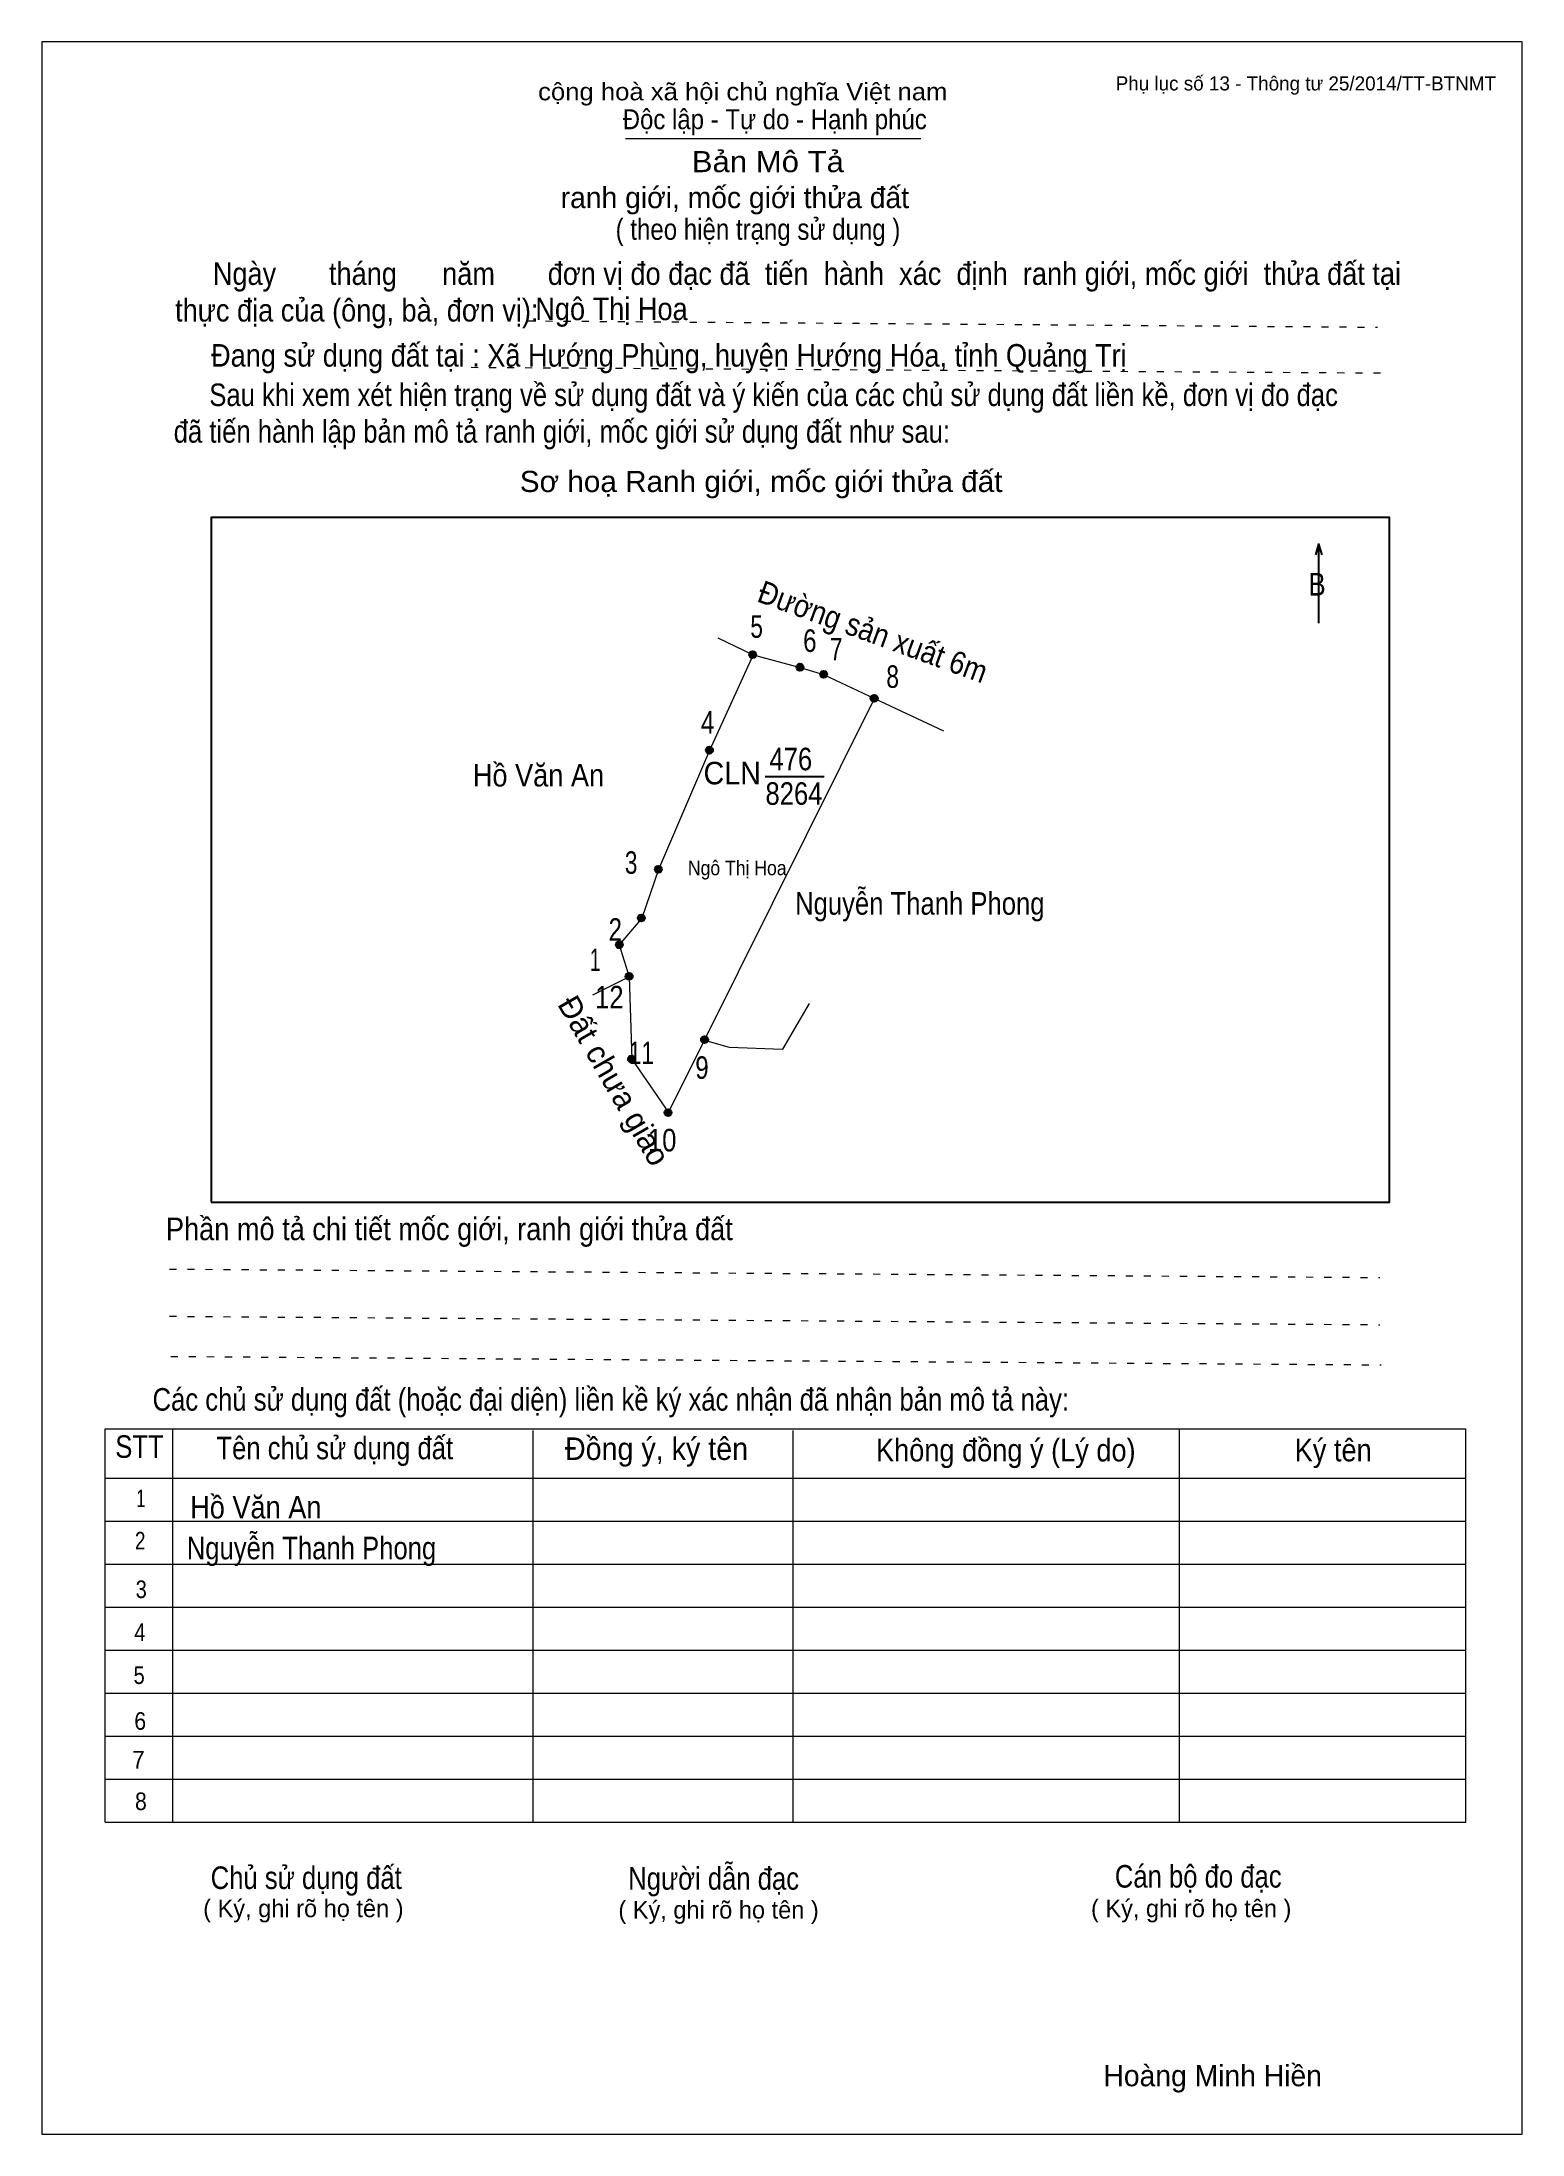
# Model space of a CAD drawing. Header units: centimetres. Extents: x 0 to 21, y 0 to 29.7.
import ezdxf
from ezdxf.enums import TextEntityAlignment as Align

# ---------------------------------------------------------------- set-up
doc = ezdxf.new("R2010")
doc.units = ezdxf.units.CM
doc.header["$LTSCALE"] = 0.13
doc.linetypes.add('DOTTED', pattern=[1.5, 0.3, -1.2])
for name, color, linetype, lineweight in [('1', 7, 'Continuous', 13), ('32', 7, 'Continuous', 25), ('33', 7, 'Continuous', 25), ('61', 7, 'Continuous', 13), ('62', 7, 'Continuous', 13)]:
    doc.layers.add(name, color=color, linetype=linetype, lineweight=lineweight)
for name, color, linetype in [('34', 7, 'Continuous'), ('45', 7, 'Continuous'), ('63', 7, 'Continuous')]:
    doc.layers.add(name, color=color, linetype=linetype)

msp = doc.modelspace()

# ---------------------------------------------------------------- hatches: boundary and pattern name
at = {"layer": '32'}
for points in [[(10.1336, 21.0002, 1), (10.0336, 21.0002, 1)], [(10.8049, 20.8234, 1), (10.7049, 20.8234, 1)], [(11.1409, 20.7225, 1), (11.0409, 20.7225, 1)], [(11.8574, 20.3814, 1), (11.7574, 20.3814, 1)], [(9.5206, 19.6455, 1), (9.4206, 19.6455, 1)], [(8.7954, 17.9534, 1), (8.6954, 17.9534, 1)], [(8.5537, 17.2628, 1), (8.4537, 17.2628, 1)], [(8.2429, 16.8829, 1), (8.1429, 16.8829, 1)], [(8.3811, 16.434, 1), (8.2811, 16.434, 1)], [(9.4516, 15.5361, 1), (9.3516, 15.5361, 1)], [(8.4156, 15.2599, 1), (8.3156, 15.2599, 1)], [(8.9336, 14.5002, 1), (8.8336, 14.5002, 1)]]:
    msp.add_hatch(color=256, dxfattribs=at).paths.add_polyline_path(points)

# ---------------------------------------------------------------- linework, layer by layer
at = {"layer": '1'}
msp.add_lwpolyline([(21, 0), (21, 29.7), (0, 29.7), (0, 0)], close=True, dxfattribs=at)
at = {"layer": '32'}
for centre in [(10.0836, 21.0002), (10.7549, 20.8234), (11.0909, 20.7225), (11.8074, 20.3814), (9.4706, 19.6455), (8.7454, 17.9534), (8.5037, 17.2628), (8.1929, 16.8829), (8.3311, 16.434), (9.4016, 15.5361), (8.3656, 15.2599), (8.8836, 14.5002)]:
    msp.add_circle(centre, 0.05, dxfattribs=at)
at = {"layer": '33'}
msp.add_line((10.26, 19.27), (11.1, 19.27), dxfattribs=at)
at = {"layer": '61'}
for p, q in [((9.59, 21.24), (10.09, 21)), ((9.4, 15.53), (11.81, 20.38)), ((8.33, 16.43), (7.81, 16.17))]:
    msp.add_line(p, q, dxfattribs=at)
for points in [[(10.09, 21), (9.47, 19.64), (8.75, 17.95), (8.51, 17.26), (8.19, 16.88), (8.33, 16.43)], [(10.09, 21), (10.76, 20.82), (11.09, 20.72), (11.81, 20.38), (12.79, 19.92)], [(8.33, 16.43), (8.37, 15.26), (8.89, 14.5), (9.4, 15.53)], [(9.4, 15.53), (9.75, 15.43), (10.51, 15.4), (10.89, 16.05)]]:
    msp.add_lwpolyline(points, dxfattribs=at)
at = {"layer": '62'}
for p, q in [((8.28, 28.33), (12.47, 28.33)), ((0.9, 10.01), (20.2, 10.01)), ((0.9, 4.43), (0.9, 10.01)), ((1.86, 4.43), (1.86, 10.01)), ((6.97, 4.43), (6.97, 9.99)), ((10.66, 4.43), (10.66, 9.99)), ((16.14, 4.43), (16.14, 10.01)), ((20.2, 4.43), (20.2, 10.01)), ((0.9, 9.31), (20.2, 9.31)), ((0.9, 8.7), (20.2, 8.7)), ((0.9, 8.09), (20.2, 8.09)), ((0.9, 7.48), (20.2, 7.48)), ((0.9, 6.87), (20.2, 6.87)), ((0.9, 6.26), (20.2, 6.26)), ((0.9, 5.65), (20.2, 5.65)), ((0.9, 5.04), (20.2, 5.04)), ((0.9, 4.43), (20.2, 4.43))]:
    msp.add_line(p, q, dxfattribs=at)
at = {"layer": '62', "linetype": 'DOTTED'}
for p, q in [((6.89, 25.74), (18.95, 25.65)), ((6.09, 25.08), (19.04, 25)), ((1.81, 12.28), (18.98, 12.16)), ((1.81, 11.61), (18.98, 11.49)), ((1.83, 11.04), (19, 10.92))]:
    msp.add_line(p, q, dxfattribs=at)
at = {"layer": '62', "lineweight": 25}
for p, q in [((18.11, 22.58), (18.11, 21.45)), ((18.11, 22.57), (18.07, 22.42)), ((18.11, 22.57), (18.16, 22.42))]:
    msp.add_line(p, q, dxfattribs=at)
msp.add_lwpolyline([(2.4, 13.23), (19.12, 13.23), (19.12, 22.95), (2.4, 22.95)], close=True, dxfattribs=at)

# ---------------------------------------------------------------- texts
at = {"layer": '32'}
for s, width, p in [('5', 0.75, (10.14, 21.24)), ('6', 0.8, (10.895, 21.04)), ('7', 0.75, (11.27, 20.92)), ('8', 0.75, (12.07, 20.53)), ('4', 0.8, (9.445, 19.88)), ('3', 0.75, (8.36, 17.89)), ('2', 0.8, (8.135, 16.94)), ('1', 0.65, (7.85, 16.51)), ('12', 0.85, (8.05, 15.98)), ('11', 0.75, (8.505, 15.19)), ('9', 0.8, (9.365, 14.98)), ('10', 0.85, (8.8, 13.95))]:
    msp.add_text(s, height=0.32, dxfattribs=dict(at, width=width)).set_placement(p, align=Align.CENTER)
at = {"layer": '33', "width": 0.9}
msp.add_text('Đường sản xuất 6m', height=0.3197, rotation=340, dxfattribs=at).set_placement((11.7353, 21.1766), align=Align.CENTER)
at = {"layer": '33'}
for s, width, p in [('476', 0.85, (10.625, 19.36)), ('Hồ Văn An', 0.9, (7.045, 19.13)), ('8264', 0.85, (10.67, 18.87)), ('Nguyễn Thanh Phong', 0.85, (12.455, 17.31)), ('Hồ Văn An', 0.9, (3.035, 8.74)), ('Nguyễn Thanh Phong', 0.85, (3.825, 8.16))]:
    msp.add_text(s, height=0.32, dxfattribs=dict(at, width=width)).set_placement(p, align=Align.CENTER)
at = {"layer": '33', "width": 0.95}
msp.add_text('CLN', height=0.32, dxfattribs=at).set_placement((10.2, 19.16), align=Align.RIGHT)
at = {"layer": '33'}
msp.add_text('Đất chưa giao', height=0.32, rotation=300, dxfattribs=at).set_placement((7.978, 14.875), align=Align.CENTER)
at = {"layer": '34', "width": 0.9}
msp.add_text('Ngô Thị Hoa', height=0.32, dxfattribs=at).set_placement((7, 25.75))
at = {"layer": '45', "width": 0.9}
msp.add_text('Ngô Thị Hoa', height=0.2071, dxfattribs=at).set_placement((9.865, 17.87), align=Align.CENTER)
at = {"layer": '62'}
for s, height, width, p in [('cộng hoà xã hội chủ nghĩa Việt nam', 0.2474, 1.1, (7.04, 28.87)), ('Độc lập - Tự do - Hạnh phúc', 0.2828, 0.9, (8.24, 28.46)), ('Bản Mô Tả', 0.3, 1.1, (9.22, 27.85)), ('( theo hiện trạng sử dụng )', 0.3, 0.85, (8.14, 26.89)), ('     Ngày       tháng      năm       đơn vị đo đạc đã  tiến  hành  xác  định  ranh giới, mốc giới  thửa đất tại ', 0.32, 0.9, (1.89, 26.25)), ('thực địa của (ông, bà, đơn vị): ', 0.32, 0.9, (1.89, 25.73)), ('Đang sử dụng đất tại : Xã Hướng Phùng, huyện Hướng Hóa, tỉnh Quảng Trị', 0.32, 0.9, (2.4, 25.09)), ('     Sau khi xem xét hiện trạng về sử dụng đất và ý kiến của các chủ sử dụng đất liền kề, đơn vị đo đạc ', 0.32, 0.85, (1.87, 24.53)), ('đã tiến hành lập bản mô tả ranh giới, mốc giới sử dụng đất như sau:', 0.32, 0.85, (1.87, 24.01)), ('Sơ hoạ Ranh giới, mốc giới thửa đất', 0.3, 1.05, (6.78, 23.31)), ('B', 0.32, 0.85, (17.97, 21.84)), ('Phần mô tả chi tiết mốc giới, ranh giới thửa đất ', 0.32, 0.9, (1.76, 12.69)), ('Các chủ sử dụng đất (hoặc đại diện) liền kề ký xác nhận đã nhận bản mô tả này:', 0.32, 0.85, (1.57, 10.27))]:
    msp.add_text(s, height=height, dxfattribs=dict(at, width=width)).set_placement(p)
msp.add_text('ranh giới, mốc giới thửa đất', height=0.3, dxfattribs=at).set_placement((7.36, 27.34))
for s, height, width, p in [('STT', 0.32, 0.85, (1.385, 9.6)), ('Tên chủ sử dụng đất', 0.32, 0.85, (4.155, 9.58)), ('Đồng ý, ký tên', 0.32, 0.95, (8.72, 9.57)), ('Không đồng ý (Lý do)', 0.32, 0.9, (13.675, 9.55)), ('Ký tên', 0.32, 0.9, (18.32, 9.55)), ('1', 0.25, 0.7, (1.405, 8.9)), ('2', 0.25, 0.8, (1.395, 8.3)), ('3', 0.25, 0.85, (1.41, 7.61)), ('4', 0.25, 0.85, (1.39, 7)), ('5', 0.25, 0.85, (1.38, 6.39)), ('6', 0.25, 0.9, (1.395, 5.74)), ('7', 0.25, 0.95, (1.37, 5.19)), ('8', 0.25, 0.9, (1.405, 4.6)), ('Người dẫn đạc', 0.32, 0.85, (9.53, 3.47)), ('Chủ sử dụng đất', 0.32, 0.85, (3.75, 3.48)), ('Cán bộ đo đạc', 0.32, 0.85, (16.405, 3.5))]:
    msp.add_text(s, height=height, dxfattribs=dict(at, width=width)).set_placement(p, align=Align.CENTER)
for p in [(3.71, 3.08), (9.6, 3.06), (16.305, 3.08)]:
    msp.add_text('( Ký, ghi rõ họ tên )', height=0.25, dxfattribs=at).set_placement(p, align=Align.CENTER)
at = {"layer": '63'}
msp.add_text('Phụ lục số 13 - Thông tư 25/2014/TT-BTNMT', height=0.2, dxfattribs=at).set_placement((20.63, 29.01), align=Align.RIGHT)
msp.add_text('Hoàng Minh Hiền', height=0.3, dxfattribs=at).set_placement((16.61, 0.68), align=Align.CENTER)

doc.saveas('drawing.dxf')
